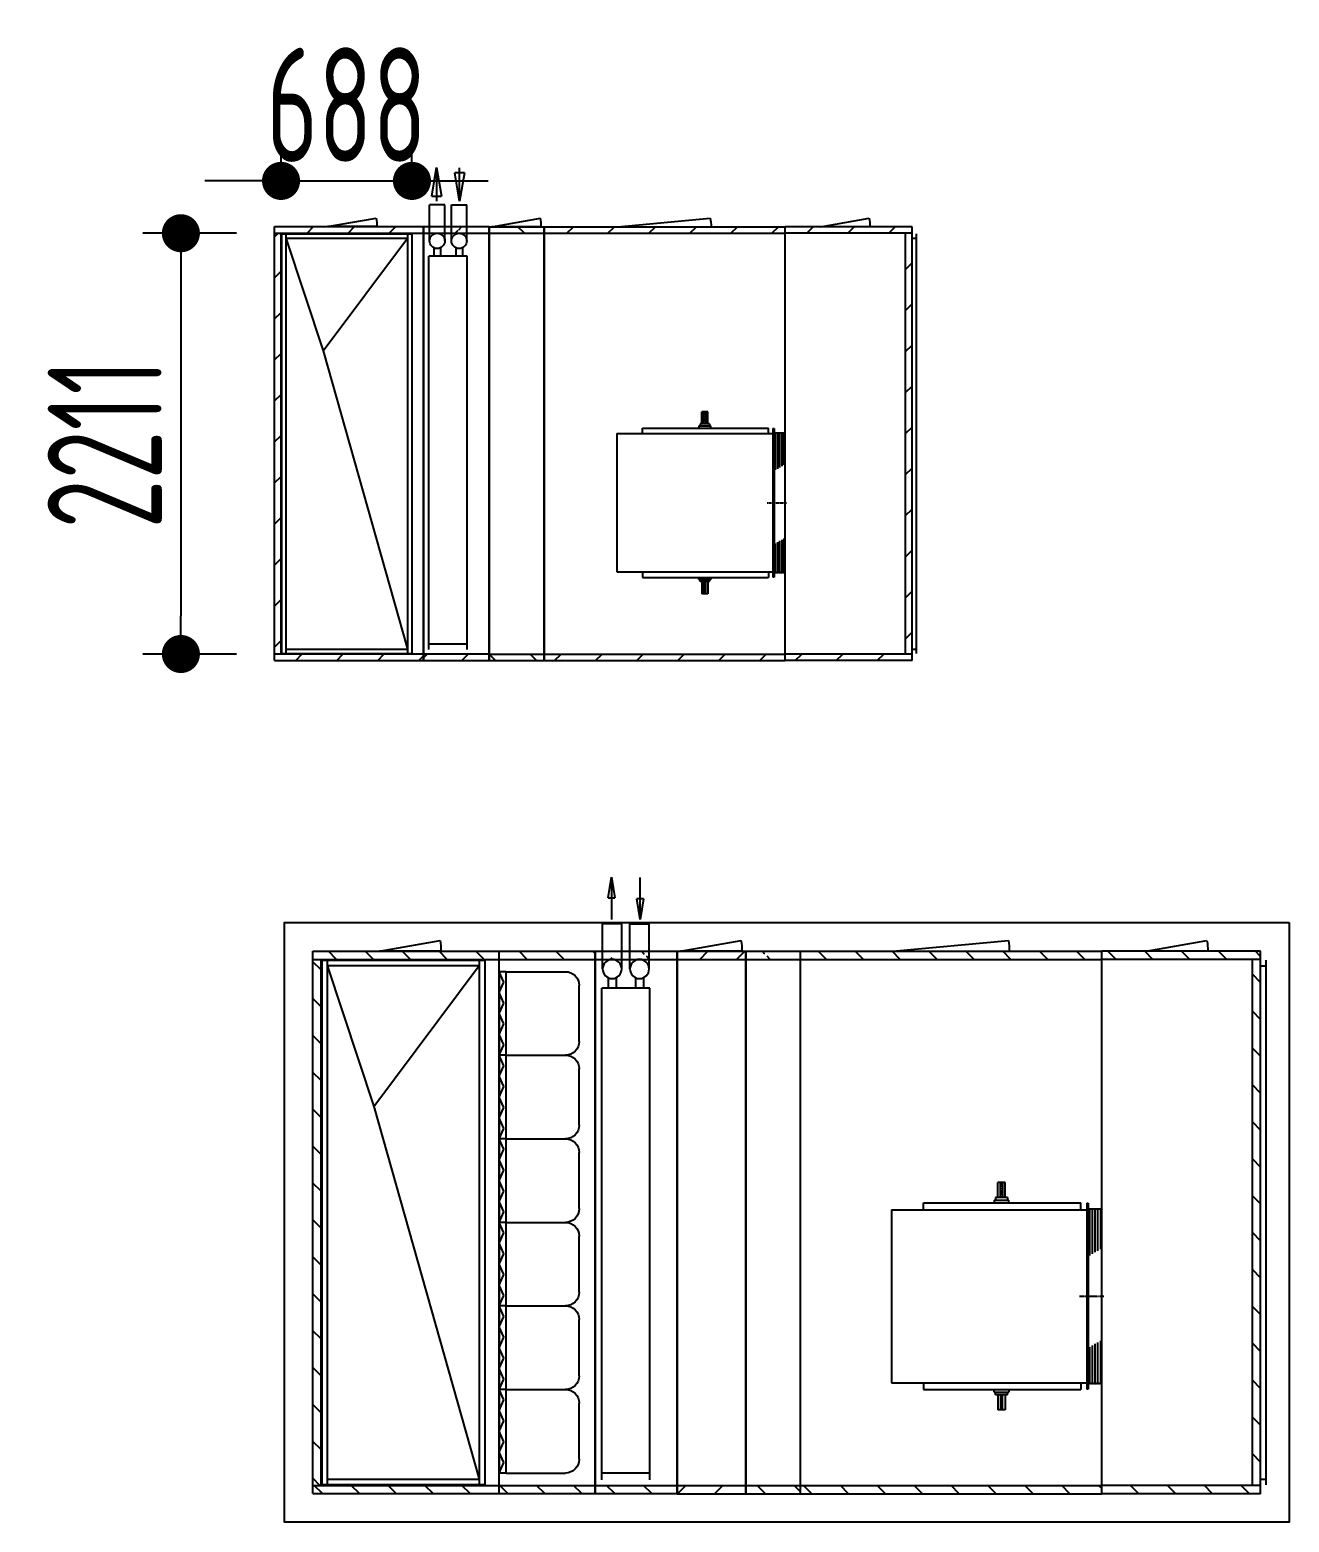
# Model space of a CAD drawing. Header units: millimetres. Extents: x -69706 to 52883, y -6882 to 68885.
# Drawn here: x -19083 to -12465, y 38037 to 45878 of the extents above; entities that cross this region are included whole.
import ezdxf

# ---------------------------------------------------------------- set-up
doc = ezdxf.new("R2010")
doc.units = ezdxf.units.MM
doc.linetypes.add('188K-SM-03-F10-MECH-EQ-Y2257103$0$CENTER', pattern=[2, 1.25, -0.25, 0.25, -0.25])
for name, color, linetype in [('188K-SM-03-F10-MECH-EQ-Y2257103$0$4', 4, 'Continuous'), ('188K-SM-03-F10-MECH-EQ-Y2257103$0$ACC-450', 2, 'Continuous'), ('188K-SM-03-F10-MECH-EQ-Y2257103$0$ACC-850', 2, 'Continuous'), ('188K-SM-03-F10-MECH-EQ-Y2257103$0$ARW', 151, 'Continuous'), ('188K-SM-03-F10-MECH-EQ-Y2257103$0$BAG', 221, 'Continuous'), ('188K-SM-03-F10-MECH-EQ-Y2257103$0$CLC', 140, 'Continuous'), ('188K-SM-03-F10-MECH-EQ-Y2257103$0$FAN', 3, 'Continuous'), ('188K-SM-03-F10-MECH-EQ-Y2257103$0$Flange', 6, 'Continuous'), ('188K-SM-03-F10-MECH-EQ-Y2257103$0$FLC', 40, 'Continuous'), ('188K-SM-03-F10-MECH-EQ-Y2257103$0$MDF', 221, 'Continuous'), ('188K-SM-03-F10-MECH-EQ-Y2257103$0$PRE', 3, 'Continuous'), ('188K-SM-03-F10-MECH-EQ-Y2257103$0$Type02x02', 7, 'Continuous'), ('188K-SM-03-F10-MECH-EQ-Y2257103$0$TYPE10X08', 7, 'Continuous'), ('188K-SM-03-F10-MECH-EQ-Y2257103$0$Type10x09', 7, 'Continuous'), ('188K-SM-03-F10-MECH-EQ-Y2257103$0$Type12x09', 7, 'Continuous'), ('188K-SM-03-F10-MECH-EQ-Y2257103$0$Type14x10', 7, 'Continuous'), ('188K-SM-03-F10-MECH-EQ-Y2257103$0$軸心', 41, 'Continuous'), ('188K-SM-03-F10-MECH-EQ-Y2257103$0$風車架', 4, 'Continuous')]:
    doc.layers.add(name, color=color, linetype=linetype)
doc.styles.add('188K-SM-03-F10-MECH-EQ-Y2257103$0$DimStyUse', font='romans.shx', dxfattribs={"width": 0.7})
doc.styles.add('dim-txt', font='isocp.shx', dxfattribs={"width": 0.7, "bigfont": 'chineset.shx'})
doc.dimstyles.new('188K-SM-03-F10-MECH-EQ-Y2257103$0$Standard', dxfattribs={"dimtxt": 0.18, "dimasz": 0.18, "dimexe": 0.18, "dimexo": 0.0625, "dimgap": 0.09, "dimtad": 0, "dimtih": 1, "dimtoh": 1, "dimdec": 4, "dimzin": 0, "dimdsep": 46, "dimtxsty": '188K-SM-03-F10-MECH-EQ-Y2257103$0$DimStyUse', "dimcen": 0.09, "dimclrt": 2, "dimadec": 0, "dimazin": 0, "dimtfac": 1, "dimtdec": 4, "dimtofl": 0, "dimtmove": 0, "dimatfit": 3, "dimfxl": 1, "dimtolj": 1, "dimtzin": 0, "dimarcsym": 0})
doc.dimstyles.new('ARCH-dim-200MM', dxfattribs={"dimscale": 2000, "dimtxt": 0.3, "dimasz": 0.1, "dimexe": 0.1, "dimexo": 0.1, "dimgap": 0.05, "dimtad": 1, "dimdec": 0, "dimrnd": 0.5, "dimdsep": 46, "dimtxsty": 'dim-txt', "dimblk": 'DOT', "dimcen": 2, "dimclrd": 256, "dimclre": 256, "dimclrt": 256, "dimadec": 0, "dimazin": 0, "dimtfac": 1, "dimtdec": 0, "dimtix": 1, "dimtmove": 2, "dimatfit": 3, "dimldrblk": 'OBLIQUE', "dimfxl": 1, "dimtvp": 1, "dimtolj": 1, "dimarcsym": 0})
pattern_1 = [(45, (-14075.97, -8280.83), (-134.7038, 134.7038), [])]

# ---------------------------------------------------------------- blocks, each defined once
blk = doc.blocks.new('188K-SM-03-F10-MECH-EQ-Y2257103$0$FLG頂視圖-1110x3750')
at = {"layer": '188K-SM-03-F10-MECH-EQ-Y2257103$0$Flange'}
for p, q in [((-1190, 0), (-1190, 3830)), ((-1190, 3830), (0, 3830)), ((-1150, 0), (-1150, 3830)), ((-40, 0), (-40, 3830)), ((0, 0), (0, 3830)), ((-1150, 3790), (-40, 3790)), ((-810, 1068), (-40, 3790)), ((-1150, 40), (-810, 1068)), ((-810, 1068), (-40, 40)), ((-1190, 0), (0, 0)), ((-1150, 40), (-40, 40))]:
    blk.add_line(p, q, dxfattribs=at)
blk = doc.blocks.new('188K-SM-03-F10-MECH-EQ-Y2257103$0$D5-頂視圖')
at = {"layer": '188K-SM-03-F10-MECH-EQ-Y2257103$0$ACC-450'}
for p, q in [((450, 0), (0, 0)), ((0, 0), (443, -78))]:
    blk.add_line(p, q, dxfattribs=at)
blk.add_arc((0, 0), 450, 350, 0, dxfattribs=at)
blk = doc.blocks.new('188K-SM-03-F10-MECH-EQ-Y2257103$0$BAG-610-21')
at = {"layer": '188K-SM-03-F10-MECH-EQ-Y2257103$0$BAG'}
for p, q in [((204, 189), (637, 189)), ((204, 189), (204, -421)), ((737, 89), (737, -321)), ((204, -421), (637, -421))]:
    blk.add_line(p, q, dxfattribs=at)
for centre, start, end in [((637, 89), 0, 90), ((637, -321), 270, 0)]:
    blk.add_arc(centre, 100, start, end, dxfattribs=at)
blk = doc.blocks.new('188K-SM-03-F10-MECH-EQ-Y2257103$0$PRF-610-02')
at = {"layer": '188K-SM-03-F10-MECH-EQ-Y2257103$0$PRE'}
for p, q in [((0, 0), (0, 610)), ((50.8, 610), (0, 610)), ((0, 610), (35, 533.75)), ((50.8, 610), (50.8, 0)), ((35, 533.75), (0, 457.5)), ((0, 457.5), (35, 381.25)), ((35, 381.25), (0, 305)), ((0, 305), (35, 228.75)), ((35, 228.75), (0, 152.5)), ((0, 152.5), (35, 76.25)), ((35, 76.25), (0, 0)), ((50.8, 0), (0, 0)), ((50.8, 0), (0, 0))]:
    blk.add_line(p, q, dxfattribs=at)
blk = doc.blocks.new('188K-SM-03-F10-MECH-EQ-Y2257103$0$_ClosedBlank')
at = {"layer": '188K-SM-03-F10-MECH-EQ-Y2257103$0$MDF', "color": 0, "lineweight": -2}
for p, q in [((-1, 0.167), (0, 0)), ((-1, 0.167), (-1, -0.167)), ((0, 0), (-1, -0.167))]:
    blk.add_line(p, q, dxfattribs=at)
blk = doc.blocks.new('188K-SM-03-F10-MECH-EQ-Y2257103$0$A450-頂視圖')
at = {"layer": '188K-SM-03-F10-MECH-EQ-Y2257103$0$ACC-450'}
for p, q in [((-450, 0), (0, 0)), ((0, 0), (-443, -78))]:
    blk.add_line(p, q, dxfattribs=at)
blk.add_arc((0, 0), 450, 180, 190, dxfattribs=at)
blk = doc.blocks.new('188K-SM-03-F10-MECH-EQ-Y2257103$0$FLC-1000')
at = {"layer": '188K-SM-03-F10-MECH-EQ-Y2257103$0$FLC'}
for p, q in [((50, 634), (50, -634)), ((150, 634), (150, -634))]:
    blk.add_line(p, q, dxfattribs=at)
at = {"layer": '188K-SM-03-F10-MECH-EQ-Y2257103$0$FLC', "color": 1}
for p, q in [((60, 371), (60, 634)), ((80, 360), (80, 634)), ((100, 348), (100, 634)), ((120, 337), (120, 634)), ((140, 325), (140, 634)), ((60, -634), (60, -299)), ((80, -634), (80, -310)), ((100, -634), (100, -322)), ((120, -634), (120, -333)), ((140, -634), (140, -345))]:
    blk.add_line(p, q, dxfattribs=at)
at = {"layer": '188K-SM-03-F10-MECH-EQ-Y2257103$0$FLC', "color": 1, "linetype": '188K-SM-03-F10-MECH-EQ-Y2257103$0$CENTER', "ltscale": 5}
blk.add_line((-12, 0), (165, 0), dxfattribs=at)
at = {"layer": '188K-SM-03-F10-MECH-EQ-Y2257103$0$FLC'}
for centre, start, end in [((55, 634), 0, 180), ((65, 634), 0, 180), ((75, 634), 0, 180), ((85, 634), 0, 180), ((95, 634), 0, 180), ((105, 634), 0, 180), ((115, 634), 0, 180), ((125, 634), 0, 180), ((135, 634), 0, 180), ((145, 634), 0, 180), ((145, 634), 0, 180), ((145, 634), 0, 180), ((145, 634), 0, 180), ((145, 634), 0, 180), ((145, 634), 0, 180), ((145, 634), 0, 180), ((145, 634), 0, 180), ((145, 634), 0, 180), ((145, 634), 0, 180), ((145, 634), 0, 180), ((145, 634), 0, 180), ((55, -634), 180, 0), ((65, -634), 180, 0), ((75, -634), 180, 0), ((85, -634), 180, 0), ((95, -634), 180, 0), ((105, -634), 180, 0), ((115, -634), 180, 0), ((125, -634), 180, 0), ((135, -634), 180, 0), ((145, -634), 180, 0), ((145, -634), 180, 0), ((145, -634), 180, 0), ((145, -634), 180, 0), ((145, -634), 180, 0), ((145, -634), 180, 0), ((145, -634), 180, 0), ((145, -634), 180, 0), ((145, -634), 180, 0), ((145, -634), 180, 0), ((145, -634), 180, 0), ((145, -634), 180, 0)]:
    blk.add_arc(centre, 5, start, end, dxfattribs=at)
blk = doc.blocks.new('188K-SM-03-F10-MECH-EQ-Y2257103$0$RZR15-1000-T90')
at = {"layer": '188K-SM-03-F10-MECH-EQ-Y2257103$0$FAN'}
for p, q in [((-1436, 1310), (-10, 1310)), ((-1436, 47), (-1436, 1310)), ((-10, 0), (-10, 1357)), ((0, 1357), (-10, 1357)), ((0, 0), (0, 1357)), ((-1436, 47), (-10, 47)), ((-10, 0), (0, 0))]:
    blk.add_line(p, q, dxfattribs=at)
at = {"layer": '188K-SM-03-F10-MECH-EQ-Y2257103$0$軸心'}
for p, q in [((-604.5, 1508.5), (-659.5, 1508.5)), ((-659.5, 1398.5), (-659.5, 1508.5)), ((-640, 1503.5), (-624, 1503.5)), ((-640, 1403.5), (-640, 1503.5)), ((-624, 1503.5), (-624, 1403.5)), ((-604.5, 1398.5), (-604.5, 1508.5)), ((-685.5, 1379.5), (-578.5, 1379.5)), ((-685.5, 1379.5), (-685.5, 1359.5)), ((-675.5, 1398.5), (-675.5, 1379.5)), ((-588.5, 1398.5), (-675.5, 1398.5)), ((-640, 1403.5), (-624, 1403.5)), ((-588.5, 1398.5), (-588.5, 1379.5)), ((-578.5, 1359.5), (-578.5, 1379.5)), ((-685.5, -22.5), (-685.5, -2.5)), ((-685.5, -22.5), (-578.5, -22.5)), ((-675.5, -41.5), (-675.5, -22.5)), ((-588.5, -41.5), (-675.5, -41.5)), ((-659.5, -41.5), (-659.5, -151.5)), ((-640, -46.5), (-640, -146.5)), ((-640, -46.5), (-624, -46.5)), ((-624, -146.5), (-624, -46.5)), ((-604.5, -41.5), (-604.5, -151.5)), ((-588.5, -41.5), (-588.5, -22.5)), ((-578.5, -2.5), (-578.5, -22.5)), ((-604.5, -151.5), (-659.5, -151.5)), ((-640, -146.5), (-624, -146.5))]:
    blk.add_line(p, q, dxfattribs=at)
at = {"layer": '188K-SM-03-F10-MECH-EQ-Y2257103$0$軸心', "color": 1, "linetype": '188K-SM-03-F10-MECH-EQ-Y2257103$0$CENTER', "ltscale": 30}
for p, q in [((-632, 1513.4), (-632, 1398.5)), ((-632, -156.4), (-632, -41.5))]:
    blk.add_line(p, q, dxfattribs=at)
at = {"layer": '188K-SM-03-F10-MECH-EQ-Y2257103$0$風車架'}
for p, q in [((-1202, 1359.5), (-52, 1359.5)), ((-1202, 1310), (-1202, 1359.5)), ((-1202, 1310), (-52, 1310)), ((-52, 1310), (-52, 1359.5)), ((-1202, 47), (-52, 47)), ((-1202, 47), (-1202, -2.5)), ((-52, 47), (-52, -2.5)), ((-1202, -2.5), (-52, -2.5))]:
    blk.add_line(p, q, dxfattribs=at)
blk = doc.blocks.new('188K-SM-03-F10-MECH-EQ-Y2257103$0$DW9-頂視圖')
at = {"layer": '188K-SM-03-F10-MECH-EQ-Y2257103$0$ACC-850'}
for q in [(850, 0), (843, -78)]:
    blk.add_line((0, 0), q, dxfattribs=at)
blk.add_arc((400, 0), 450, 350, 0, dxfattribs=at)
blk = doc.blocks.new('_Dot')
at = {"color": 0, "linetype": 'ByBlock', "lineweight": -2}
blk.add_line((-0.5, 0), (-1, 0), dxfattribs=at)
at = {"color": 0, "linetype": 'ByBlock', "const_width": 0.5}
blk.add_lwpolyline([(-0.25, 0, 1), (0.25, 0, 1)], format="xyb", close=True, dxfattribs=at)
blk = doc.blocks.new('*D422')
at = {"lineweight": -2, "ltscale": 500, "transparency": 16777216}
for p, q in [((-17997.2, 44809.7), (-18489.1, 44809.7)), ((-18289.1, 44609.7), (-18289.1, 42798.8)), ((-17997.2, 42598.8), (-18489.1, 42598.8))]:
    blk.add_line(p, q, dxfattribs=at)
at = {"lineweight": -2, "ltscale": 500, "transparency": 16777216, "xscale": 200, "yscale": 200, "zscale": 200}
for p, rotation in [((-18289.1, 44809.7), 90), ((-18289.1, 42598.8), 270)]:
    blk.add_blockref('_Dot', p, dxfattribs=dict(at, rotation=rotation))
at = {"ltscale": 500, "transparency": 16777216, "insert": (-18689.2, 43704.3), "char_height": 600, "attachment_point": 5, "rotation": 90, "style": 'dim-txt'}
blk.add_mtext('\\A1;2211', dxfattribs=at)
blk = doc.blocks.new('_OBLIQUE')
at = {"color": 0, "linetype": 'ByBlock', "lineweight": -2}
blk.add_line((-0.5, -0.5), (0.5, 0.5), dxfattribs=at)
blk = doc.blocks.new('*D423')
at = {"lineweight": -2, "ltscale": 500, "transparency": 16777216}
for p, q in [((-17762.7, 45009.7), (-17762.7, 45284.7)), ((-17074.7, 45009.7), (-17074.7, 45284.7)), ((-17962.7, 45084.7), (-18162.7, 45084.7)), ((-17762.7, 45084.7), (-17074.7, 45084.7)), ((-16874.7, 45084.7), (-16674.7, 45084.7))]:
    blk.add_line(p, q, dxfattribs=at)
at = {"lineweight": -2, "ltscale": 500, "transparency": 16777216, "xscale": 200, "yscale": 200, "zscale": 200}
blk.add_blockref('_Dot', (-17762.7, 45084.7), dxfattribs=at)
at = {"lineweight": -2, "ltscale": 500, "transparency": 16777216, "xscale": 200, "yscale": 200, "zscale": 200, "rotation": 180}
blk.add_blockref('_Dot', (-17074.7, 45084.7), dxfattribs=at)
at = {"ltscale": 500, "transparency": 16777216, "insert": (-17418.7, 45484.7), "char_height": 600, "attachment_point": 5, "style": 'dim-txt'}
blk.add_mtext('\\A1;688', dxfattribs=at)
blk = doc.blocks.new('188K-SM-03-F10-MECH-EQ-Y2257103$0$A$Cee4bd08d')
at = {"layer": '188K-SM-03-F10-MECH-EQ-Y2257103$0$Type02x02'}
h = blk.add_hatch(dxfattribs=at)
h.set_pattern_fill('ANSI31', color=256, scale=60, style=0)
h.set_pattern_definition([(315, (-4523.81, 1342.18), (-134.704, -134.704), [])])
h.paths.add_polyline_path([(-3800, 1898), (-3800, 1958), (-4300, 1958), (-4300, 1898)])
h = blk.add_hatch(dxfattribs=at)
h.set_pattern_fill('ANSI31', color=256, scale=60, style=0)
h.set_pattern_definition([(315, (-4523.81, -1857.82), (-134.704, -134.704), [])])
h.paths.add_polyline_path([(-4300, -1942), (-4300, -2002), (-3800, -2002), (-3800, -1942)])
at = {"layer": '188K-SM-03-F10-MECH-EQ-Y2257103$0$TYPE10X08'}
h = blk.add_hatch(dxfattribs=at)
h.set_pattern_fill('ANSI31', color=256, scale=60, style=0)
h.set_pattern_definition([(45, (-2000, -577.18), (-134.704, 134.704), [])])
h.paths.add_polyline_path([(-3400, 1958), (-3400, 1898), (-1200, 1898), (-1200, 1958)])
h = blk.add_hatch(dxfattribs=at)
h.set_pattern_fill('ANSI31', color=256, scale=60, style=0)
h.set_pattern_definition([(45, (-2000, -3777.18), (-134.704, 134.704), [])])
h.paths.add_polyline_path([(-1200, -2002), (-1200, -1942), (-3400, -1942), (-3400, -2002)])
at = {"layer": '188K-SM-03-F10-MECH-EQ-Y2257103$0$Type10x09'}
h = blk.add_hatch(dxfattribs=at)
h.set_pattern_fill('ANSI31', color=256, scale=60, style=0)
h.set_pattern_definition([(45, (-15948.76, 327.22), (-134.7038, 134.7038), [])])
h.paths.add_polyline_path([(-1200, 1958), (-1200, 1898), (-40, 1898), (-40, 1958)])
h = blk.add_hatch(dxfattribs=at)
h.set_pattern_fill('ANSI31', color=256, scale=60, style=0)
h.set_pattern_definition([(45, (-16143.76, -2872.78), (-134.7038, 134.7038), [])])
h.paths.add_polyline_path([(-100, -1942), (-40, -1942), (-40, 1898), (-100, 1898)])
h = blk.add_hatch(dxfattribs=at)
h.set_pattern_fill('ANSI31', color=256, scale=60, style=0)
h.set_pattern_definition([(45, (-15948.76, -2867.78), (-134.7038, 134.7038), [])])
h.paths.add_polyline_path([(-1200, -1942), (-1200, -2002), (-40, -2002), (-40, -1942)])
at = {"layer": '188K-SM-03-F10-MECH-EQ-Y2257103$0$Type12x09'}
h = blk.add_hatch(dxfattribs=at)
h.set_pattern_fill('ANSI31', color=256, scale=60, style=0)
h.set_pattern_definition([(45, (-6765, 1192.22), (-134.704, 134.704), [])])
h.paths.add_polyline_path([(-6960, 1957), (-6960, 1897), (-5600, 1897), (-5600, 1957)])
h = blk.add_hatch(dxfattribs=at)
h.set_pattern_fill('ANSI31', color=256, scale=60, style=0)
h.set_pattern_definition([(45, (-6960, -2007.78), (-134.704, 134.704), [])])
h.paths.add_polyline_path([(-6900, 1897), (-6960, 1897), (-6960, -1943), (-6900, -1943)])
h = blk.add_hatch(dxfattribs=at)
h.set_pattern_fill('ANSI31', color=256, scale=60, style=0)
h.set_pattern_definition(pattern_1)
h.paths.add_polyline_path([(-4900, 1897), (-4900, 1957), (-5600, 1957), (-5600, 1897)])
h = blk.add_hatch(dxfattribs=at)
h.set_pattern_fill('ANSI31', color=256, scale=60, style=0)
h.set_pattern_definition([(45, (-6765, -2002.78), (-134.704, 134.704), [])])
h.paths.add_polyline_path([(-6960, -1943), (-6960, -2003), (-5600, -2003), (-5600, -1943)])
h = blk.add_hatch(dxfattribs=at)
h.set_pattern_fill('ANSI31', color=256, scale=60, style=0)
h.set_pattern_definition(pattern_1)
h.paths.add_polyline_path([(-5600, -1943), (-5600, -2003), (-4900, -2003), (-4900, -1943)])
at = {"layer": '188K-SM-03-F10-MECH-EQ-Y2257103$0$Type14x10'}
h = blk.add_hatch(dxfattribs=at)
h.set_pattern_fill('ANSI31', color=256, scale=60, style=0)
h.set_pattern_definition([(45, (-4900, 1192.22), (-134.704, 134.704), [])])
h.paths.add_polyline_path([(-4300, 1897), (-4300, 1957), (-4900, 1957), (-4900, 1897)])
h = blk.add_hatch(dxfattribs=at)
h.set_pattern_fill('ANSI31', color=256, scale=60, style=0)
h.set_pattern_definition([(45, (-3800, 1192.82), (-134.704, 134.704), [])])
h.paths.add_polyline_path([(-3400, 1898), (-3400, 1958), (-3800, 1958), (-3800, 1898)])
h = blk.add_hatch(dxfattribs=at)
h.set_pattern_fill('ANSI31', color=256, scale=60, style=0)
h.set_pattern_definition([(45, (-4900, -7002.78), (-134.704, 134.704), [])])
edge = h.paths.add_edge_path()
edge.add_line((-4900, -1943), (-4300, -1943))
edge.add_line((-4900, -2003), (-4300, -2003))
h = blk.add_hatch(dxfattribs=at)
h.set_pattern_fill('ANSI31', color=256, scale=60, style=0)
h.set_pattern_definition([(45, (-3800, -7322.18), (-134.704, 134.704), [])])
edge = h.paths.add_edge_path()
edge.add_line((-3800, -1942), (-3400, -1942))
edge.add_line((-3800, -2002), (-3400, -2002))
at = {"layer": '188K-SM-03-F10-MECH-EQ-Y2257103$0$ARW'}
blk.add_line((-4500, 1807), (-4850, 1807), dxfattribs=at)
at = {"layer": '188K-SM-03-F10-MECH-EQ-Y2257103$0$CLC'}
for p, q in [((-4850, 1857), (-4850, -1733)), ((-4500, 1857), (-4500, -1733)), ((-4500, -1733), (-4850, -1733)), ((-4805, -1810), (-4805, -1733)), ((-4745, -1810), (-4745, -1733)), ((-4605, -1810), (-4605, -1733)), ((-4545, -1810), (-4545, -1733)), ((-4845, -1873), (-4845, -2203)), ((-4705, -1873), (-4705, -2203)), ((-4645, -1873), (-4645, -2203)), ((-4505, -1873), (-4505, -2203)), ((-4705, -2203), (-4845, -2203)), ((-4645, -2203), (-4505, -2203))]:
    blk.add_line(p, q, dxfattribs=at)
for centre in [(-4775, -1873), (-4575, -1873)]:
    blk.add_circle(centre, 69.9, dxfattribs=at)
at = {"layer": '188K-SM-03-F10-MECH-EQ-Y2257103$0$Flange'}
for p, q in [((-40, 1893), (-40, -1937)), ((-40, 1853), (0, 1853)), ((0, 1893), (0, -1937)), ((-40, -1897), (0, -1897))]:
    blk.add_line(p, q, dxfattribs=at)
at = {"layer": '188K-SM-03-F10-MECH-EQ-Y2257103$0$Type02x02'}
for p, q in [((-4900, -2003), (-4900, 1957)), ((-4300, 1958), (-3800, 1958)), ((-4300, -2002), (-4300, 1958)), ((-4300, 1898), (-3800, 1898)), ((-3800, -2002), (-3800, 1958)), ((-4300, -1942), (-3800, -1942)), ((-4300, -2002), (-3800, -2002))]:
    blk.add_line(p, q, dxfattribs=at)
at = {"layer": '188K-SM-03-F10-MECH-EQ-Y2257103$0$TYPE10X08'}
for p, q in [((-3400, 1958), (-1200, 1958)), ((-3400, 1958), (-3400, -2002)), ((-3400, 1898), (-1200, 1898)), ((-1200, 1958), (-1200, -2002)), ((-3400, -1942), (-1200, -1942)), ((-3400, -2002), (-1200, -2002))]:
    blk.add_line(p, q, dxfattribs=at)
at = {"layer": '188K-SM-03-F10-MECH-EQ-Y2257103$0$Type10x09'}
for p, q in [((-1200, 1958), (-1200, -2002)), ((-40, 1958), (-1200, 1958)), ((-40, 1898), (-1200, 1898)), ((-100, 1898), (-100, -1942)), ((-40, 1958), (-40, -2002)), ((-40, -1942), (-1200, -1942)), ((-40, -2002), (-1200, -2002))]:
    blk.add_line(p, q, dxfattribs=at)
at = {"layer": '188K-SM-03-F10-MECH-EQ-Y2257103$0$Type12x09'}
for p, q in [((-6960, 1957), (-5600, 1957)), ((-6960, 1957), (-6960, -2003)), ((-6960, 1897), (-5600, 1897)), ((-6900, 1897), (-6900, -1943)), ((-5600, 1957), (-5600, -2003)), ((-5600, 1957), (-5600, -2003)), ((-5600, 1957), (-4900, 1957)), ((-5600, 1897), (-4900, 1897)), ((-4900, 1957), (-4900, -2003)), ((-1200, 1958), (-1200, -2002)), ((-1200, 1958), (-1200, -2002)), ((-6960, -1943), (-5600, -1943)), ((-5600, -1943), (-4900, -1943)), ((-6960, -2003), (-5600, -2003)), ((-5600, -2003), (-4900, -2003))]:
    blk.add_line(p, q, dxfattribs=at)
at = {"layer": '188K-SM-03-F10-MECH-EQ-Y2257103$0$Type14x10'}
for p, q in [((-4900, 1957), (-4900, -2003)), ((-4900, 1957), (-4900, -2003)), ((-4900, 1957), (-4300, 1957)), ((-4900, 1897), (-4300, 1897)), ((-4300, 1957), (-4300, -2003)), ((-3800, 1958), (-3800, -2002)), ((-3800, 1958), (-3400, 1958)), ((-3800, 1898), (-3400, 1898)), ((-3400, 1958), (-3400, -2002)), ((-4900, -1943), (-4300, -1943)), ((-3800, -1942), (-3400, -1942)), ((-4900, -2003), (-4300, -2003)), ((-3800, -2002), (-3400, -2002))]:
    blk.add_line(p, q, dxfattribs=at)
for name, p in [('188K-SM-03-F10-MECH-EQ-Y2257103$0$DW9-頂視圖', (-2725, -2002)), ('188K-SM-03-F10-MECH-EQ-Y2257103$0$D5-頂視圖', (-875, -2002))]:
    blk.add_blockref(name, p)
at = {"layer": '188K-SM-03-F10-MECH-EQ-Y2257103$0$ACC-450', "xscale": -1}
blk.add_blockref('188K-SM-03-F10-MECH-EQ-Y2257103$0$A450-頂視圖', (-4275, -2002), dxfattribs=at)
at = {"layer": '188K-SM-03-F10-MECH-EQ-Y2257103$0$BAG'}
for p in [(-5753, 1618), (-5753, 1008), (-5753, 398), (-5753, -212), (-5753, -822), (-5753, -1432)]:
    blk.add_blockref('188K-SM-03-F10-MECH-EQ-Y2257103$0$BAG-610-21', p, dxfattribs=at)
at = {"layer": '188K-SM-03-F10-MECH-EQ-Y2257103$0$FAN'}
blk.add_blockref('188K-SM-03-F10-MECH-EQ-Y2257103$0$RZR15-1000-T90', (-1300, -162), dxfattribs=at)
at = {"layer": '188K-SM-03-F10-MECH-EQ-Y2257103$0$Flange'}
for name, p in [('188K-SM-03-F10-MECH-EQ-Y2257103$0$FLG頂視圖-1110x3750', (-5705, -1938)), ('188K-SM-03-F10-MECH-EQ-Y2257103$0$D5-頂視圖', (-6475, -2003))]:
    blk.add_blockref(name, p, dxfattribs=at)
at = {"layer": '188K-SM-03-F10-MECH-EQ-Y2257103$0$FLC'}
blk.add_blockref('188K-SM-03-F10-MECH-EQ-Y2257103$0$FLC-1000', (-1350, 517), dxfattribs=at)
at = {"layer": '188K-SM-03-F10-MECH-EQ-Y2257103$0$PRE'}
for p in [(-5600, 1197), (-5600, 587), (-5600, -23), (-5600, -633), (-5600, -1243), (-5600, -1853)]:
    blk.add_blockref('188K-SM-03-F10-MECH-EQ-Y2257103$0$PRF-610-02', p, dxfattribs=at)
at = {"layer": '188K-SM-03-F10-MECH-EQ-Y2257103$0$CLC'}
for points in [[(-4780, -2542), (-4780, -2235)], [(-4570, -2234), (-4570, -2541)]]:
    blk.add_leader(points, dimstyle='188K-SM-03-F10-MECH-EQ-Y2257103$0$Standard', override={"dimtxt": 2.5, "dimasz": 150, "dimexe": 1.25, "dimexo": 0.625, "dimgap": 0.625, "dimtad": 1, "dimtih": 0, "dimtoh": 0, "dimzin": 8, "dimcen": 2.5, "dimtofl": 1, "dimldrblk": '188K-SM-03-F10-MECH-EQ-Y2257103$0$_ClosedBlank'}, dxfattribs=at)

msp = doc.modelspace()

# ---------------------------------------------------------------- hatches: boundary and pattern name
at = {"layer": '188K-SM-03-F10-MECH-EQ-Y2257103$0$Type02x02'}
h = msp.add_hatch(dxfattribs=at)
h.set_pattern_fill('ANSI31', color=256, scale=48, style=0)
h.set_pattern_definition([(315, (-7581.53, 7026.6), (-107.7631, -107.7631), [])])
h.paths.add_polyline_path([(-16668.752, 44809.401), (-16668.752, 44843.946), (-16380.873, 44843.946), (-16380.873, 44809.401)])
h = msp.add_hatch(dxfattribs=at)
h.set_pattern_fill('ANSI31', color=256, scale=48, style=0)
h.set_pattern_definition([(315, (-7581.53, 9586.6), (-107.7631, -107.7631), [])])
h.paths.add_polyline_path([(-16380.873, 42598.492), (-16380.873, 42563.946), (-16668.752, 42563.946), (-16668.752, 42598.492)])
at = {"layer": '188K-SM-03-F10-MECH-EQ-Y2257103$0$TYPE10X08'}
h = msp.add_hatch(dxfattribs=at)
h.set_pattern_fill('ANSI31', color=256, scale=48, style=0)
h.set_pattern_definition([(45, (-5792.78, 5491.11), (-107.7631, 107.7631), [])])
h.paths.add_polyline_path([(-15114.206, 44843.946), (-15114.206, 44809.401), (-16380.873, 44809.401), (-16380.873, 44843.946)])
h = msp.add_hatch(dxfattribs=at)
h.set_pattern_fill('ANSI31', color=256, scale=48, style=0)
h.set_pattern_definition([(45, (-5792.78, 8051.11), (-107.7631, 107.7631), [])])
h.paths.add_polyline_path([(-16380.873, 42563.946), (-16380.873, 42598.492), (-15114.206, 42598.492), (-15114.206, 42563.946)])
at = {"layer": '188K-SM-03-F10-MECH-EQ-Y2257103$0$Type10x09'}
h = msp.add_hatch(dxfattribs=at)
h.set_pattern_fill('ANSI31', color=256, scale=48, style=0)
h.set_pattern_definition([(45, (-16951.79, 6218.63), (-107.7631, 107.7631), [])])
h.paths.add_polyline_path([(-15114.206, 44809.401), (-15114.206, 44843.946), (-14446.328, 44843.946), (-14446.328, 44809.401)])
h = msp.add_hatch(dxfattribs=at)
h.set_pattern_fill('ANSI31', color=256, scale=48, style=0)
h.set_pattern_definition([(45, (-17107.79, 6214.63), (-107.7631, 107.7631), [])])
h.paths.add_polyline_path([(-14480.873, 44809.401), (-14446.328, 44809.401), (-14446.328, 42598.492), (-14480.873, 42598.492)])
h = msp.add_hatch(dxfattribs=at)
h.set_pattern_fill('ANSI31', color=256, scale=48, style=0)
h.set_pattern_definition([(45, (-16951.79, 8774.63), (-107.7631, 107.7631), [])])
h.paths.add_polyline_path([(-15114.206, 42563.946), (-15114.206, 42598.492), (-14446.328, 42598.492), (-14446.328, 42563.946)])
at = {"layer": '188K-SM-03-F10-MECH-EQ-Y2257103$0$Type12x09'}
h = msp.add_hatch(dxfattribs=at)
h.set_pattern_fill('ANSI31', color=256, scale=48, style=0)
h.set_pattern_definition([(45, (-8971.45, 6910.63), (-107.7631, 107.7631), [])])
h.paths.add_polyline_path([(-17797.237, 44809.746), (-17797.237, 44844.291), (-17014.206, 44844.291), (-17014.206, 44809.746)])
h = msp.add_hatch(dxfattribs=at)
h.set_pattern_fill('ANSI31', color=256, scale=48, style=0)
h.set_pattern_definition([(45, (-9127.45, 6906.63), (-107.7631, 107.7631), [])])
h.paths.add_polyline_path([(-17762.691, 42598.837), (-17797.237, 42598.837), (-17797.237, 44809.746), (-17762.691, 44809.746)])
h = msp.add_hatch(dxfattribs=at)
h.set_pattern_fill('ANSI31', color=256, scale=48, style=0)
h.set_pattern_definition([(45, (-8971.45, 9466.63), (-107.7631, 107.7631), [])])
h.paths.add_polyline_path([(-17797.237, 42564.291), (-17797.237, 42598.837), (-17014.206, 42598.837), (-17014.206, 42564.291)])
at = {"layer": '188K-SM-03-F10-MECH-EQ-Y2257103$0$Type14x10'}
h = msp.add_hatch(dxfattribs=at)
h.set_pattern_fill('ANSI31', color=256, scale=48, style=0)
h.set_pattern_definition([(45, (-7882.48, 2910.63), (-107.7631, 107.7631), [])])
edge = h.paths.add_edge_path()
edge.add_line((-17014.206, 44809.746), (-16668.752, 44809.746))
edge.add_line((-17014.206, 44844.291), (-16668.752, 44844.291))
h = msp.add_hatch(dxfattribs=at)
h.set_pattern_fill('ANSI31', color=256, scale=48, style=0)
h.set_pattern_definition([(45, (-7882.48, 9466.63), (-107.7631, 107.7631), [])])
h.paths.add_polyline_path([(-16668.752, 42598.837), (-16668.752, 42564.291), (-17014.206, 42564.291), (-17014.206, 42598.837)])

# ---------------------------------------------------------------- linework, layer by layer
at = {"layer": '188K-SM-03-F10-MECH-EQ-Y2257103$0$4'}
msp.add_lwpolyline([(-12464.946, 41187.326), (-12464.946, 38037.216), (-17745.249, 38037.216), (-17745.249, 41187.326)], close=True, dxfattribs=at)
at = {"layer": '188K-SM-03-F10-MECH-EQ-Y2257103$0$ARW'}
msp.add_line((-16783.903, 42650.655), (-16985.418, 42650.655), dxfattribs=at)
at = {"layer": '188K-SM-03-F10-MECH-EQ-Y2257103$0$CLC'}
for p, q in [((-16902.049, 44959.443), (-16982.54, 44959.443)), ((-16982.54, 44769.5), (-16982.54, 44959.443)), ((-16902.049, 44769.5), (-16902.049, 44959.443)), ((-16867.273, 44959.443), (-16786.782, 44959.443)), ((-16867.273, 44769.5), (-16867.273, 44959.443)), ((-16786.782, 44769.5), (-16786.782, 44959.443)), ((-16959.567, 44733.15), (-16959.567, 44688.837)), ((-16925.021, 44733.15), (-16925.021, 44688.837)), ((-16844.3, 44733.15), (-16844.3, 44688.837)), ((-16809.755, 44733.15), (-16809.755, 44688.837)), ((-16985.418, 42621.867), (-16985.418, 44688.837)), ((-16783.903, 44688.837), (-16985.418, 44688.837)), ((-16783.903, 42621.867), (-16783.903, 44688.837))]:
    msp.add_line(p, q, dxfattribs=at)
for centre in [(-16942.294, 44769.5), (-16827.028, 44769.5)]:
    msp.add_circle(centre, 40.245, dxfattribs=at)
at = {"layer": '188K-SM-03-F10-MECH-EQ-Y2257103$0$Flange'}
for p, q in [((-14446.328, 42601.371), (-14446.328, 44806.522)), ((-14446.328, 44783.492), (-14423.297, 44783.492)), ((-14423.297, 42601.371), (-14423.297, 44806.522)), ((-14446.328, 42624.401), (-14423.297, 42624.401))]:
    msp.add_line(p, q, dxfattribs=at)
at = {"layer": '188K-SM-03-F10-MECH-EQ-Y2257103$0$Type02x02'}
for p, q in [((-17014.206, 44844.291), (-17014.206, 42564.291)), ((-16668.752, 44843.946), (-16380.873, 44843.946)), ((-16668.752, 44843.946), (-16668.752, 42563.946)), ((-16668.752, 44809.401), (-16380.873, 44809.401)), ((-16380.873, 44843.946), (-16380.873, 42563.946)), ((-16668.752, 42598.492), (-16380.873, 42598.492)), ((-16668.752, 42563.946), (-16380.873, 42563.946))]:
    msp.add_line(p, q, dxfattribs=at)
at = {"layer": '188K-SM-03-F10-MECH-EQ-Y2257103$0$TYPE10X08'}
for p, q in [((-16380.873, 44843.946), (-15114.206, 44843.946)), ((-16380.873, 42563.946), (-16380.873, 44843.946)), ((-16380.873, 44809.401), (-15114.206, 44809.401)), ((-15114.206, 42563.946), (-15114.206, 44843.946)), ((-16380.873, 42598.492), (-15114.206, 42598.492)), ((-16380.873, 42563.946), (-15114.206, 42563.946))]:
    msp.add_line(p, q, dxfattribs=at)
at = {"layer": '188K-SM-03-F10-MECH-EQ-Y2257103$0$Type10x09'}
for p, q in [((-15114.206, 42563.946), (-15114.206, 44843.946)), ((-14446.328, 44843.946), (-15114.206, 44843.946)), ((-14446.328, 44809.401), (-15114.206, 44809.401)), ((-14480.873, 42598.492), (-14480.873, 44809.401)), ((-14446.328, 42563.946), (-14446.328, 44843.946)), ((-14446.328, 42598.492), (-15114.206, 42598.492)), ((-14446.328, 42563.946), (-15114.206, 42563.946))]:
    msp.add_line(p, q, dxfattribs=at)
at = {"layer": '188K-SM-03-F10-MECH-EQ-Y2257103$0$Type12x09'}
for p, q in [((-17797.237, 44844.291), (-17014.206, 44844.291)), ((-17797.237, 42564.291), (-17797.237, 44844.291)), ((-17797.237, 44809.746), (-17014.206, 44809.746)), ((-17762.691, 42598.837), (-17762.691, 44809.746)), ((-17014.206, 42564.291), (-17014.206, 44844.291)), ((-17014.206, 42564.291), (-17014.206, 44844.291)), ((-17014.206, 42564.291), (-17014.206, 44844.291)), ((-15114.206, 42563.946), (-15114.206, 44843.946)), ((-15114.206, 42563.946), (-15114.206, 44843.946)), ((-17797.237, 42598.837), (-17014.206, 42598.837)), ((-17797.237, 42564.291), (-17014.206, 42564.291))]:
    msp.add_line(p, q, dxfattribs=at)
at = {"layer": '188K-SM-03-F10-MECH-EQ-Y2257103$0$Type14x10'}
for p, q in [((-17014.206, 42564.291), (-17014.206, 44844.291)), ((-17014.206, 42564.291), (-17014.206, 44844.291)), ((-17014.206, 44844.291), (-16668.752, 44844.291)), ((-17014.206, 44809.746), (-16668.752, 44809.746)), ((-16668.752, 42564.291), (-16668.752, 44844.291)), ((-16380.873, 42563.946), (-16380.873, 44843.946)), ((-16380.873, 42563.946), (-16380.873, 44843.946)), ((-17014.206, 42598.837), (-16668.752, 42598.837)), ((-17014.206, 42564.291), (-16668.752, 42564.291))]:
    msp.add_line(p, q, dxfattribs=at)

# ---------------------------------------------------------------- block references
at = {"xscale": -0.5757575757575758, "yscale": 0.5757575757575758, "zscale": 0.5757575757575758, "rotation": 180}
for name, p in [('188K-SM-03-F10-MECH-EQ-Y2257103$0$DW9-頂視圖', (-15992.237, 44843.946)), ('188K-SM-03-F10-MECH-EQ-Y2257103$0$D5-頂視圖', (-14927.085, 44843.946))]:
    msp.add_blockref(name, p, dxfattribs=at)
at = {"layer": '188K-SM-03-F10-MECH-EQ-Y2257103$0$4', "xscale": -0.7196969696969697, "yscale": 0.7196969696969697, "zscale": 0.7196969696969697, "rotation": 180}
msp.add_blockref('188K-SM-03-F10-MECH-EQ-Y2257103$0$A$Cee4bd08d', (-12586.158, 39595.929), dxfattribs=at)
at = {"layer": '188K-SM-03-F10-MECH-EQ-Y2257103$0$ACC-450', "xscale": 0.5757575757575758, "yscale": 0.5757575757575758, "zscale": 0.5757575757575758, "rotation": 180}
msp.add_blockref('188K-SM-03-F10-MECH-EQ-Y2257103$0$A450-頂視圖', (-16654.358, 44843.946), dxfattribs=at)
at = {"layer": '188K-SM-03-F10-MECH-EQ-Y2257103$0$FAN', "xscale": -0.5757575757575758, "yscale": 0.5757575757575758, "zscale": 0.5757575757575758, "rotation": 180}
msp.add_blockref('188K-SM-03-F10-MECH-EQ-Y2257103$0$RZR15-1000-T90', (-15171.782, 43784.265), dxfattribs=at)
at = {"layer": '188K-SM-03-F10-MECH-EQ-Y2257103$0$Flange', "xscale": -0.5757575757575758, "yscale": 0.5757575757575758, "zscale": 0.5757575757575758, "rotation": 180}
for name, p in [('188K-SM-03-F10-MECH-EQ-Y2257103$0$D5-頂視圖', (-17517.994, 44844.291)), ('188K-SM-03-F10-MECH-EQ-Y2257103$0$FLG頂視圖-1110x3750', (-17074.661, 44806.867))]:
    msp.add_blockref(name, p, dxfattribs=at)
at = {"layer": '188K-SM-03-F10-MECH-EQ-Y2257103$0$FLC', "xscale": -0.5757575757575758, "yscale": 0.5757575757575758, "zscale": 0.5757575757575758, "rotation": 180}
msp.add_blockref('188K-SM-03-F10-MECH-EQ-Y2257103$0$FLC-1000', (-15200.57, 43393.613), dxfattribs=at)

# ---------------------------------------------------------------- dimensions: what is measured, and where the dimension line sits
at = {"ltscale": 500}
dim = msp.add_linear_dim(base=(-17074.661, 45084.656), p1=(-17762.691, 44809.746), p2=(-17074.661, 44809.746), dimstyle='ARCH-dim-200MM', dxfattribs=at)
dim.commit()
dim.dimension.update_dxf_attribs({"geometry": '*D423', "text_midpoint": (-17418.676, 45484.656)})
dim = msp.add_linear_dim(base=(-18289.095, 42598.837), p1=(-17797.237, 44809.746), p2=(-17797.237, 42598.837), angle=90, dimstyle='ARCH-dim-200MM', dxfattribs=at)
dim.commit()
dim.dimension.update_dxf_attribs({"geometry": '*D422', "text_midpoint": (-18689.154, 43704.291)})

# ---------------------------------------------------------------- leaders
at = {"layer": '188K-SM-03-F10-MECH-EQ-Y2257103$0$CLC'}
for points in [[(-16945.231, 45154.792), (-16945.231, 44978.196)], [(-16824.091, 44977.529), (-16824.091, 45154.126)]]:
    msp.add_leader(points, dimstyle='188K-SM-03-F10-MECH-EQ-Y2257103$0$Standard', override={"dimtxt": 2.5, "dimasz": 150, "dimexe": 1.25, "dimexo": 0.625, "dimgap": 0.625, "dimtad": 1, "dimtih": 0, "dimtoh": 0, "dimzin": 8, "dimcen": 2.5, "dimtofl": 1, "dimldrblk": '188K-SM-03-F10-MECH-EQ-Y2257103$0$_ClosedBlank'}, dxfattribs=at)

doc.saveas('drawing.dxf')
